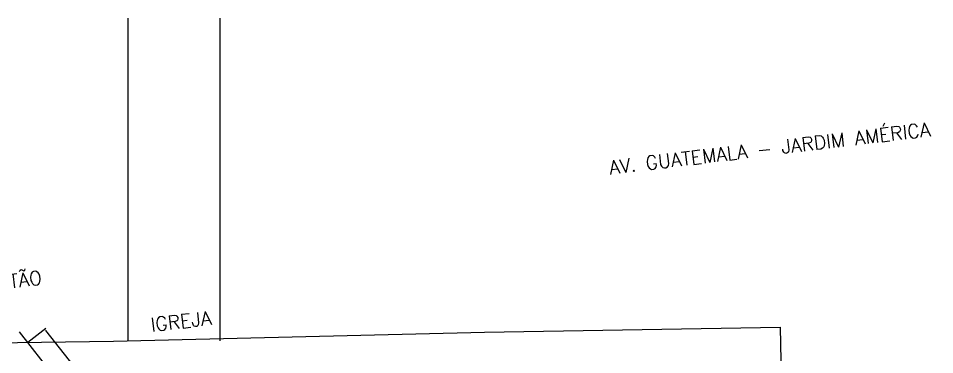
# Model space of a CAD drawing. Header units: inches. Extents: x 1211 to 1586, y 4594 to 4984.
# Drawn here: x 1332.06 to 1359.63, y 4760.65 to 4770.77 of the extents above; entities that cross this region are included whole.
import ezdxf

# ---------------------------------------------------------------- set-up
doc = ezdxf.new("R2010")
doc.units = ezdxf.units.IN
doc.header["$MEASUREMENT"] = 0
doc.linetypes.add('CONTINUO', pattern=[0])
doc.layers.add('Layer2', color=2, linetype='Continuous')
doc.layers.add('PLANIMETRIA', color=7, linetype='CONTINUO')
doc.styles.add('SIMPLEX', font='simplex', dxfattribs={"height": 0.2})
doc.dimstyles.get("Standard").update_dxf_attribs({"dimtxt": 0.35, "dimasz": 0.18, "dimexe": 0.18, "dimexo": 0.0625, "dimgap": 0.09, "dimtad": 0, "dimtih": 1, "dimtoh": 1, "dimzin": 0, "dimdsep": 46, "dimtxsty": 'Standard', "dimcen": 0.09, "dimse1": 1, "dimse2": 1, "dimadec": 0, "dimazin": 0, "dimtfac": 1, "dimtofl": 0, "dimtmove": 0, "dimatfit": 3, "dimfxl": 1, "dimtolj": 1, "dimtzin": 0, "dimarcsym": 0})

# ---------------------------------------------------------------- blocks, each defined once
blk = doc.blocks.new('*D102')
at = {"layer": 'Defpoints', "color": 0, "transparency": 16777216}
for p in [(998.02, 4656.936), (996.177, 4655.49, -102), (1004.344, 4645.083, -102)]:
    blk.add_point(p, dxfattribs=at)
at = {"layer": 'Layer2', "color": 0, "lineweight": -2, "transparency": 16777216}
for p, q in [((996.227, 4655.529), (998.162, 4657.047)), ((998.131, 4656.795), (1001.64, 4652.322)), ((1006.076, 4646.67), (1002.566, 4651.142)), ((1004.394, 4645.121), (1006.328, 4646.64))]:
    blk.add_line(p, q, dxfattribs=at)
at = {"layer": 'Layer2', "color": 0, "transparency": 16777216}
for points in [[(998.155, 4656.813), (998.107, 4656.776), (998.02, 4656.936)], [(1006.099, 4646.689), (1006.052, 4646.652), (1006.187, 4646.529)]]:
    blk.add_solid(points, dxfattribs=at)
at = {"layer": 'Layer2', "color": 0, "transparency": 16777216, "insert": (1002.103, 4651.732), "char_height": 1, "attachment_point": 5}
blk.add_mtext('\\A1;13.2294', dxfattribs=at)
blk = doc.blocks.new('vytvguyvuy')
blk.add_line((995.286, 4656.627, -102), (1024.015, 4620.015, -102))
at = {"elevation": -102}
blk.add_lwpolyline([(829.448, 4652.736), (911.998, 4654.167), (979.438, 4655.266), (1005.524, 4655.615), (1045.768, 4656.618), (1077.86, 4657.162), (1078.492, 4626.277), (1156.295, 4628.361), (1156.482, 4607.771), (1156.536, 4601.852), (1156.67, 4587.182), (1126.92, 4585.466), (1106.142, 4584.358), (1082.942, 4583.185), (1071.63, 4584.092), (1018.827, 4584.472), (980.9, 4585.033), (952.041, 4584.536), (919.752, 4583.818), (895.501, 4583.279), (873.403, 4582.788), (865.831, 4582.62), (829.448, 4652.736)], dxfattribs=at)
at = {"layer": 'PLANIMETRIA', "color": 7, "linetype": 'CONTINUO'}
for p, q in [((1007.096, 4655.649, -102), (1007.096, 4690.687, -102)), ((1017.096, 4655.649, -102), (1017.096, 4690.687, -102))]:
    blk.add_line(p, q, dxfattribs=at)
at = {"layer": 'PLANIMETRIA', "color": 7, "linetype": 'CONTINUO', "elevation": -102}
blk.add_lwpolyline([(1077.86, 4657.162), (1078.471, 4626.276)], dxfattribs=at)
at = {"layer": 'PLANIMETRIA', "color": 7, "style": 'SIMPLEX'}
for s, p in [('AV. GUATEMALA - JARDIM AMÉRICA', (1059.387, 4673.732, -102)), ('PORTÃO', (990.162, 4660.885, -102)), ('IGREJA', (1009.625, 4656.647, -102))]:
    blk.add_text(s, height=1.5, rotation=6.83534, dxfattribs=at).set_placement(p)
at = {"layer": 'Layer2'}
dim = blk.add_aligned_dim(p1=(1004.344, 4645.083, -102), p2=(996.177, 4655.49, -102), distance=-2.342, dimstyle='Standard', dxfattribs=at)
dim.commit()
dim.dimension.update_dxf_attribs({"geometry": '*D102', "text_midpoint": (1002.103, 4651.732)})

msp = doc.modelspace()

# ---------------------------------------------------------------- block references
at = {"layer": 'Layer2', "xscale": 0.2772, "yscale": 0.2772, "zscale": 0.2772}
msp.add_blockref('vytvguyvuy', (1056.1935, 3470.5145, 24.48), dxfattribs=at)

doc.saveas('drawing.dxf')
